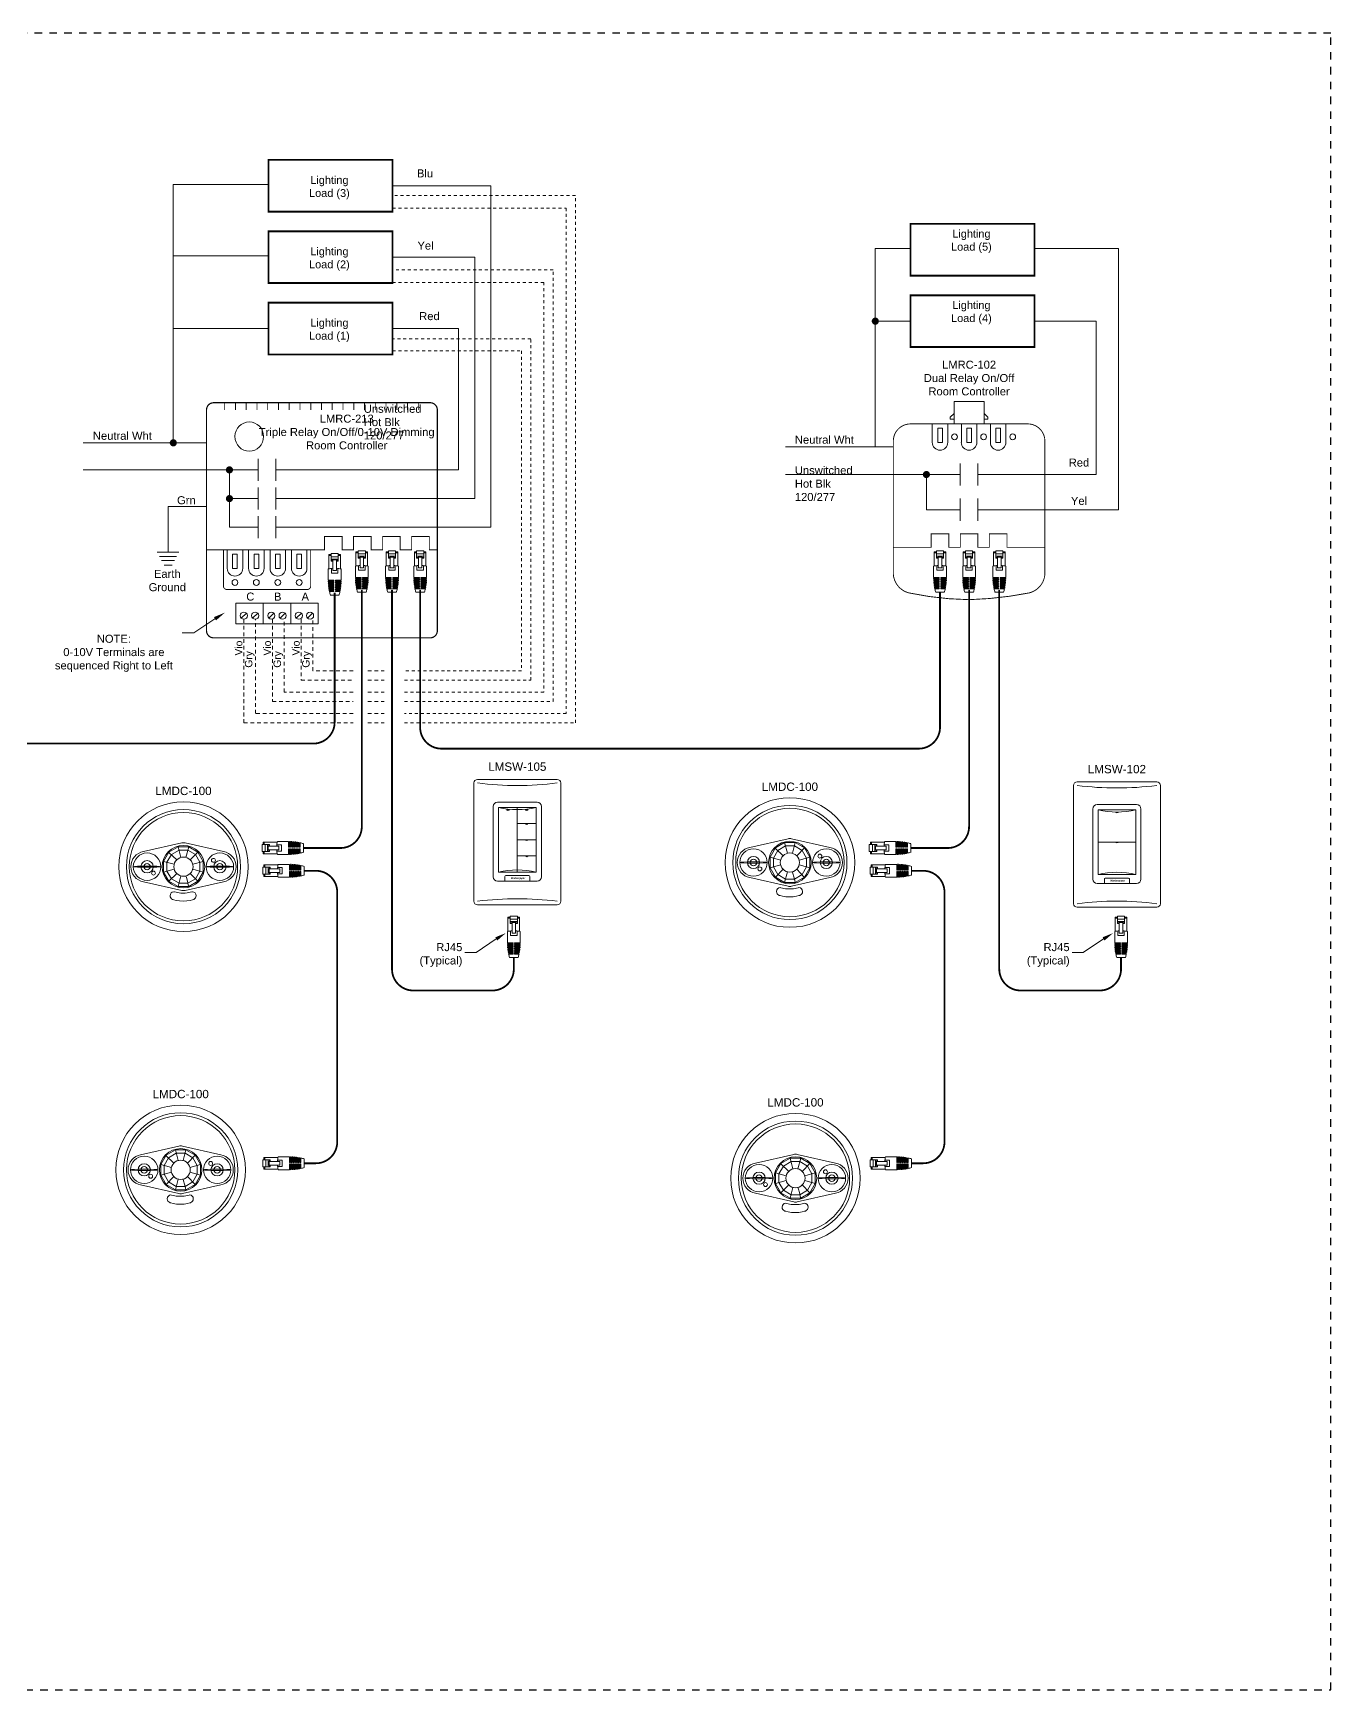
# Model space of a CAD drawing. Header units: inches. Extents: x -60 to 2005, y -577 to 104.
# Drawn here: x 532.6 to 576.4, y -489 to -433.1 of the extents above; entities that cross this region are included whole.
import ezdxf

# ---------------------------------------------------------------- set-up
doc = ezdxf.new("R2010")
doc.units = ezdxf.units.IN
doc.header["$MEASUREMENT"] = 0
for name, pattern in [('Demo', [0.5, 0.25, -0.25]), ('HIDDEN', [0.375, 0.25, -0.125]), ('HIDDEN2', [0.1875, 0.125, -0.0625])]:
    doc.linetypes.add(name, pattern=pattern)
doc.layers.get('0').update_dxf_attribs({"lineweight": 5})
doc.layers.add('PS Borders', color=40, linetype='Demo', lineweight=5, plot=False)
for name, color, linetype, lineweight in [('WS', 3, 'Continuous', 5), ('WS_DETAIL', 7, 'Continuous', 5), ('WS_LineVoltage', 1, 'Continuous', 5), ('WS_LowVoltage', 6, 'Continuous', 5)]:
    doc.layers.add(name, color=color, linetype=linetype, lineweight=lineweight)
doc.styles.add('ARIAL', font='arial.ttf')

# ---------------------------------------------------------------- blocks, each defined once
blk = doc.blocks.new('A$C756910A1')
at = {"layer": 'WS_DETAIL'}
for p, q in [((0.15, 6.6), (0.15, 10.17)), ((0.15, 10.17), (0.73, 10.17)), ((0.73, 9.92), (0.15, 9.92)), ((0.73, 10.43), (0.73, 8.56)), ((0.73, 10.43), (2.51, 10.43)), ((2.51, 9.66), (0.73, 9.66)), ((2.51, 9.06), (0.73, 9.06)), ((0.73, 8.74), (1.17, 8.74)), ((0.73, 8.56), (1.17, 8.56)), ((1.17, 6.17), (1.17, 9.06)), ((1.17, 8.85), (2.06, 8.85)), ((2.06, 6.17), (2.06, 9.06)), ((2.06, 8.74), (2.51, 8.74)), ((2.51, 8.56), (2.06, 8.56)), ((2.51, 10.43), (2.51, 8.56)), ((3.08, 10.17), (2.51, 10.17)), ((3.08, 9.92), (2.51, 9.92)), ((3.08, 6.6), (3.08, 10.17)), ((0, 6.56), (0, 3.73)), ((0.81, 6.7), (0.81, 5.55)), ((0.81, 5.55), (2.42, 5.55)), ((1.17, 6.17), (2.06, 6.17)), ((2.42, 6.7), (2.42, 5.55)), ((3.23, 6.56), (3.23, 3.73)), ((0, 3.73), (1.43, 3.73)), ((0, 3.51), (1.43, 3.51)), ((0.01, 3.29), (1.43, 3.29)), ((0.02, 3.06), (1.43, 3.06)), ((0.03, 2.84), (1.43, 2.84)), ((0.05, 2.62), (1.43, 2.62)), ((0.07, 2.4), (1.43, 2.4)), ((0.09, 2.18), (1.43, 2.18)), ((0.12, 1.96), (1.43, 1.96)), ((0.15, 1.74), (1.43, 1.74)), ((0.18, 1.52), (1.43, 1.52)), ((0.22, 1.3), (1.43, 1.3)), ((0.26, 1.08), (1.43, 1.08)), ((0.31, 0.86), (1.43, 0.86)), ((0.89, 3.73), (0.89, 3.51)), ((0.89, 3.29), (0.89, 3.06)), ((0.89, 2.84), (0.89, 2.62)), ((0.89, 2.4), (0.89, 2.18)), ((0.89, 1.96), (0.89, 1.74)), ((0.89, 1.52), (0.89, 1.3)), ((0.89, 1.08), (0.89, 0.86)), ((1.43, 3.51), (1.43, 3.73)), ((1.43, 3.06), (1.43, 3.29)), ((1.43, 2.62), (1.43, 2.84)), ((1.43, 2.18), (1.43, 2.4)), ((1.43, 1.74), (1.43, 1.96)), ((1.43, 1.3), (1.43, 1.52)), ((1.43, 0.86), (1.43, 1.08)), ((1.8, 3.73), (3.23, 3.73)), ((1.8, 3.51), (1.8, 3.73)), ((1.8, 3.51), (3.23, 3.51)), ((1.8, 3.29), (3.23, 3.29)), ((1.8, 3.06), (1.8, 3.29)), ((1.8, 3.06), (3.22, 3.06)), ((1.8, 2.84), (3.2, 2.84)), ((1.8, 2.62), (1.8, 2.84)), ((1.8, 2.62), (3.19, 2.62)), ((1.8, 2.4), (3.17, 2.4)), ((1.8, 2.18), (1.8, 2.4)), ((1.8, 2.18), (3.14, 2.18)), ((1.8, 1.96), (3.12, 1.96)), ((1.8, 1.74), (1.8, 1.96)), ((1.8, 1.74), (3.09, 1.74)), ((1.8, 1.52), (3.05, 1.52)), ((1.8, 1.3), (1.8, 1.52)), ((1.8, 1.3), (3.01, 1.3)), ((1.8, 1.08), (2.97, 1.08)), ((1.8, 0.86), (1.8, 1.08)), ((1.8, 0.86), (2.92, 0.86)), ((2.34, 3.73), (2.34, 3.51)), ((2.34, 3.29), (2.34, 3.06)), ((2.34, 2.84), (2.34, 2.62)), ((2.34, 2.4), (2.34, 2.18)), ((2.34, 1.96), (2.34, 1.74)), ((2.34, 1.52), (2.34, 1.3)), ((2.34, 1.08), (2.34, 0.86)), ((2.69, 0), (0.52, 0))]:
    blk.add_line(p, q, dxfattribs=at)
for centre, radius, start, end in [((1.62, -0.58), 7.33, 93.502, 102.7411), ((1.62, -0.58), 7.33, 77.2589, 86.498), ((13.49, 3.73), 13.49, 180.937, 181.8742), ((13.49, 3.73), 13.49, 182.8119, 183.7504), ((13.49, 3.73), 13.49, 184.6899, 185.6307), ((13.49, 3.73), 13.49, 186.573, 187.5171), ((13.49, 3.73), 13.49, 188.4632, 189.4117), ((13.49, 3.73), 13.49, 190.3627, 191.3167), ((13.49, 3.73), 13.49, 192.2739, 196.0379), ((-10.25, 3.73), 13.49, 343.9621, 347.7261), ((-10.25, 3.73), 13.49, 348.6833, 349.6373), ((-10.25, 3.73), 13.49, 350.5883, 351.5368), ((-10.25, 3.73), 13.49, 352.4829, 353.427), ((-10.25, 3.73), 13.49, 354.3693, 355.3101), ((-10.25, 3.73), 13.49, 356.2496, 357.1881), ((-10.25, 3.73), 13.49, 358.1258, 359.063)]:
    blk.add_arc(centre, radius, start, end, dxfattribs=at)
blk = doc.blocks.new('A$C28216DC1')
at = {"layer": 'WS_DETAIL'}
blk.add_lwpolyline([(22.84, 8.11), (17.13, 4.27), (13.98, 4.27)], dxfattribs=at)
blk.add_solid([(23.11, 7.67), (22.56, 8.56), (25.52, 9.76)], dxfattribs=at)
at = {"layer": 'WS_DETAIL', "linetype": 'Continuous', "insert": (13.29, 3.59), "char_height": 2.25, "width": 37.309, "attachment_point": 6, "style": 'ARIAL'}
blk.add_mtext('\\pi29.81;RJ45\\P\\pi22.42;(Typical)', dxfattribs=at)
blk = doc.blocks.new('A$C222B27AB')
at = {"const_width": 0.25}
blk.add_lwpolyline([(0.12, 11.27), (0.12, 1.12, 0.414214), (1.12, 0.12), (23.67, 0.12, 0.414214), (24.67, 1.12), (24.67, 11.27)], format="xyb", dxfattribs=at)
for points in [[(2.69, 6.06), (4.02, 6.06), (4.02, 10.08), (2.69, 10.08)], [(8.72, 6.06), (10.05, 6.06), (10.05, 10.08), (8.72, 10.08)], [(14.75, 6.06), (16.07, 6.06), (16.07, 10.08), (14.75, 10.08)], [(20.78, 6.06), (22.1, 6.06), (22.1, 10.08), (20.78, 10.08)]]:
    blk.add_lwpolyline(points, close=True)
at = {"layer": 'WS_DETAIL'}
for p, q in [((1.17, 11.27), (1.17, 6.06)), ((5.54, 6.06), (5.54, 11.27)), ((7.2, 11.27), (7.2, 6.06)), ((11.57, 6.06), (11.57, 11.27)), ((13.23, 11.27), (13.23, 6.06)), ((17.6, 6.06), (17.6, 11.27)), ((19.26, 11.27), (19.26, 6.06)), ((23.62, 6.06), (23.62, 11.27))]:
    blk.add_line(p, q, dxfattribs=at)
for centre in [(3.36, 2.11), (9.38, 2.11), (15.41, 2.11), (21.44, 2.11)]:
    blk.add_circle(centre, 0.82, dxfattribs=at)
for centre in [(3.36, 6.06), (9.38, 6.06), (15.41, 6.06), (21.44, 6.06)]:
    blk.add_arc(centre, 2.18, 180, 0, dxfattribs=at)
blk = doc.blocks.new('A$C2A821E27')
for p, q in [((1.27, 1.3), (2.43, 2.46)), ((3.84, 1.3), (5, 2.46))]:
    blk.add_line(p, q)
blk.add_lwpolyline([(0, 4.76), (6.27, 4.76), (6.27, 0), (0, 0)], close=True)
for centre in [(1.85, 1.88), (4.42, 1.88)]:
    blk.add_circle(centre, 0.82)
blk = doc.blocks.new('A$C017659A6')
for p, q in [((0, 0.245), (0.409, 0.245)), ((0.044, 0.16), (0.365, 0.16)), ((0.082, 0.085), (0.326, 0.085)), ((0.129, 0), (0.28, 0))]:
    blk.add_line(p, q)
blk = doc.blocks.new('RJ45')
at = {"layer": 'WS_DETAIL', "xscale": 1.117448685388325, "yscale": 1.117448685388325, "zscale": 1.117448685388325}
blk.add_blockref('A$C756910A1', (59.47, 150.68), dxfattribs=at)
blk = doc.blocks.new('WallPlate1Gang')
for p, q in [((-11.72, 0.96), (-11.72, 32.87)), ((-10.76, 33.83), (10.76, 33.83)), ((11.72, 32.87), (11.72, 0.96)), ((-5.31, 27.69), (5.31, 27.69)), ((-6.49, 26.51), (-6.49, 7.57)), ((6.49, 26.51), (6.49, 7.57)), ((5.31, 6.39), (-5.31, 6.39)), ((-10.76, 0), (10.76, 0))]:
    blk.add_line(p, q)
for centre, radius, start, end in [((-10.76, 32.87), 0.96, 90, 180), ((0, 117.5), 85.31, 262.7571, 277.2429), ((10.76, 32.87), 0.96, 0, 90), ((-5.31, 26.51), 1.18, 90, 180), ((5.31, 26.51), 1.18, 0, 90), ((-5.31, 7.57), 1.18, 180, 270), ((5.31, 7.57), 1.18, 270, 0), ((-10.76, 0.96), 0.96, 180, 270), ((0, -83.67), 85.31, 82.7571, 97.2429), ((10.76, 0.96), 0.96, 270, 0)]:
    blk.add_arc(centre, radius, start, end)
blk = doc.blocks.new('*U137')
blk.add_blockref('WallPlate1Gang', (0, -0.01))
blk = doc.blocks.new('*U251')
for p, q in [((-6.5, 20.13), (-6.5, 1.18)), ((-5.32, 21.31), (5.32, 21.31)), ((-5.07, 2.44), (-5.07, 19.89)), ((-5.07, 19.89), (5.07, 19.89)), ((-5.07, 19.89), (5.07, 19.89)), ((-0.33, 19.29), (-0.33, 19.19)), ((0.33, 19.29), (0.33, 19.19)), ((5.07, 19.89), (5.07, 2.44)), ((6.5, 20.13), (6.5, 1.18)), ((-5.07, 11.16), (0, 11.16)), ((-0.33, 11.17), (-0.33, 11.06)), ((0, 11.16), (5.07, 11.16)), ((0.33, 11.17), (0.33, 11.06)), ((5.32, 0), (-5.32, 0)), ((5.07, 2.44), (-5.07, 2.44)), ((-3.38, 1.24), (-3.38, 0)), ((3.14, 1.48), (-3.14, 1.48)), ((3.38, 1.24), (3.38, 0))]:
    blk.add_line(p, q)
for centre, radius, start, end in [((-5.32, 20.13), 1.18, 90, 180), ((0, 41.25), 21.96, 256.6482, 283.3518), ((0, 19.73), 0.639, 238.6629, 301.3371), ((5.32, 20.13), 1.18, 0, 90), ((0, 11.61), 0.639, 238.6629, 301.3371), ((-5.32, 1.18), 1.18, 180, 270), ((0, -18.92), 21.96, 76.6482, 103.3518), ((-3.14, 1.24), 0.239, 90, 180), ((3.14, 1.24), 0.239, 0, 90), ((5.32, 1.18), 1.18, 270, 0)]:
    blk.add_arc(centre, radius, start, end)
at = {"style": 'ARIAL'}
for s, insert, char_height, width, attachment_point in [('LMSW-102', (0, 32.02), 2.25, 40.9705, 2), ('{\\fArial|b1|i1|c0|p34;Wattstopper}', (-1.79, 1.04), 0.4798, 3.7953, 1)]:
    blk.add_mtext(s, dxfattribs=dict(at, insert=insert, char_height=char_height, width=width, attachment_point=attachment_point))
blk = doc.blocks.new('*U250')
for p, q in [((-6.5, 20.13), (-6.5, 1.18)), ((-5.32, 21.31), (5.32, 21.31)), ((-5.07, 2.44), (-5.07, 19.89)), ((-5.07, 19.89), (5.07, 19.89)), ((-2.87, 19.29), (-2.87, 19.19)), ((-2.2, 19.29), (-2.87, 19.29)), ((-2.2, 19.29), (-2.2, 19.19)), ((0, 19.29), (0, 19.89)), ((0, 19.29), (0, 3.04)), ((2.2, 19.29), (2.2, 19.19)), ((2.2, 19.29), (2.87, 19.29)), ((2.87, 19.29), (2.87, 19.19)), ((5.07, 19.89), (5.07, 2.44)), ((6.5, 20.13), (6.5, 1.18)), ((0, 15.52), (5.07, 15.52)), ((2.2, 15.52), (2.2, 15.42)), ((2.87, 15.52), (2.87, 15.42)), ((0, 11.16), (5.07, 11.16)), ((2.2, 11.16), (2.2, 11.06)), ((2.87, 11.16), (2.87, 11.06)), ((0, 6.8), (5.07, 6.8)), ((2.2, 6.8), (2.2, 6.7)), ((2.87, 6.8), (2.87, 6.7)), ((5.32, 0), (-5.32, 0)), ((5.07, 2.44), (-5.07, 2.44)), ((-3.38, 1.24), (-3.38, 0)), ((3.14, 1.48), (-3.14, 1.48)), ((0, 3.04), (0, 2.44)), ((3.38, 1.24), (3.38, 0))]:
    blk.add_line(p, q)
for centre, radius, start, end in [((-5.32, 20.13), 1.18, 90, 180), ((0, 41.25), 21.96, 256.6482, 283.3518), ((-2.54, 19.73), 0.639, 238.6629, 301.3371), ((2.54, 19.73), 0.639, 238.6629, 301.3371), ((5.32, 20.13), 1.18, 0, 90), ((2.54, 15.96), 0.639, 238.6629, 301.3371), ((2.54, 11.6), 0.639, 238.6629, 301.3371), ((2.54, 7.24), 0.639, 238.6629, 301.3371), ((-5.32, 1.18), 1.18, 180, 270), ((0, -18.92), 21.96, 76.6482, 103.3518), ((-3.14, 1.24), 0.239, 90, 180), ((3.14, 1.24), 0.239, 0, 90), ((5.32, 1.18), 1.18, 270, 0)]:
    blk.add_arc(centre, radius, start, end)
at = {"style": 'ARIAL'}
for s, insert, char_height, width, attachment_point in [('LMSW-105', (0, 32.02), 2.25, 40.9705, 2), ('{\\fArial|b1|i1|c0|p34;Wattstopper}', (-1.79, 1.04), 0.4798, 3.7953, 1)]:
    blk.add_mtext(s, dxfattribs=dict(at, insert=insert, char_height=char_height, width=width, attachment_point=attachment_point))
blk = doc.blocks.new('*U257')
at = {"lineweight": 18}
for points in [[(-1.44, -5.36), (-3.92, -3.92), (-5.36, -1.44), (-5.36, 1.43), (-3.92, 3.92), (-1.44, 5.36), (1.43, 5.36), (3.92, 3.92), (5.36, 1.43), (5.36, -1.44), (3.92, -3.92), (1.43, -5.36), (-1.44, -5.36)], [(-1.44, 5.36), (-0.67, 2.5)], [(1.43, 5.36), (0.67, 2.5)], [(-2.5, 0.67), (-5.36, 1.43)], [(-1.2, -4.47), (-3.27, -3.27), (-4.47, -1.2), (-4.47, 1.2), (-3.27, 3.27), (-1.2, 4.46), (1.2, 4.46), (3.27, 3.27), (4.46, 1.2), (4.46, -1.2), (3.27, -3.27), (1.2, -4.47), (-1.2, -4.47)], [(-3.97, 3.84), (-1.83, 1.83)], [(3.92, 3.92), (1.83, 1.83)], [(5.36, 1.43), (2.5, 0.67)], [(-2.5, -0.67), (-5.36, -1.44)], [(-1.83, -1.83), (-3.92, -3.92)], [(-0.67, -2.5), (-1.44, -5.36)], [(3.87, -3.95), (1.83, -1.84)], [(5.36, -1.44), (2.5, -0.67)]]:
    blk.add_lwpolyline(points, dxfattribs=at)
for points, knots in [([(17.49, 0), (17.49, -9.66), (9.66, -17.49), (0, -17.49), (-9.66, -17.49), (-17.49, -9.66), (-17.49, 0), (-17.49, 9.66), (-9.66, 17.49), (0, 17.49), (9.66, 17.49), (17.49, 9.66), (17.49, 0)], [0, 0, 0, 0, 1, 1, 1, 2, 2, 2, 3, 3, 3, 4, 4, 4, 4]), ([(15.41, 0), (15.41, -8.51), (8.51, -15.41), (0, -15.41), (-8.51, -15.41), (-15.41, -8.51), (-15.41, 0), (-15.41, 8.51), (-8.51, 15.41), (0, 15.41), (8.51, 15.41), (15.41, 8.51), (15.41, 0)], [0, 0, 0, 0, 1, 1, 1, 2, 2, 2, 3, 3, 3, 4, 4, 4, 4]), ([(14.63, 0), (14.63, -8.08), (8.08, -14.63), (0, -14.63), (-8.08, -14.63), (-14.63, -8.08), (-14.63, 0), (-14.63, 8.08), (-8.08, 14.63), (0, 14.63), (8.08, 14.63), (14.63, 8.08), (14.63, 0)], [0, 0, 0, 0, 1, 1, 1, 2, 2, 2, 3, 3, 3, 4, 4, 4, 4]), ([(-14.21, 0), (-14.21, 2.03), (-12.74, 3.73), (-10.81, 4.08), (-10.81, 4.08), (-0.46, 6.4), (-0.46, 6.4), (-0.33, 6.43), (-0.17, 6.45), (0, 6.45)], [0, 0, 0, 0, 1, 1, 1, 2, 2, 2, 3, 3, 3, 3]), ([(5.74, 0), (5.74, -3.17), (3.17, -5.74), (0, -5.74), (-3.17, -5.74), (-5.74, -3.17), (-5.74, 0), (-5.74, 3.17), (-3.17, 5.74), (0, 5.74), (3.17, 5.74), (5.74, 3.17), (5.74, 0)], [0, 0, 0, 0, 1, 1, 1, 2, 2, 2, 3, 3, 3, 4, 4, 4, 4]), ([(14.21, 0), (14.21, 2.03), (12.74, 3.73), (10.81, 4.08), (10.81, 4.08), (0.46, 6.4), (0.46, 6.4), (0.33, 6.43), (0.17, 6.45), (0, 6.45)], [0, 0, 0, 0, 1, 1, 1, 2, 2, 2, 3, 3, 3, 3]), ([(-6.13, 0), (-6.13, -2.05), (-7.79, -3.7), (-9.84, -3.7), (-11.88, -3.7), (-13.54, -2.05), (-13.54, 0), (-13.54, 2.04), (-11.88, 3.7), (-9.84, 3.7), (-7.79, 3.7), (-6.13, 2.04), (-6.13, 0)], [0, 0, 0, 0, 1, 1, 1, 2, 2, 2, 3, 3, 3, 4, 4, 4, 4]), ([(-6.13, 0), (-6.13, -2.05), (-7.79, -3.7), (-9.84, -3.7), (-11.88, -3.7), (-13.54, -2.05), (-13.54, 0), (-13.54, 2.04), (-11.88, 3.7), (-9.84, 3.7), (-7.79, 3.7), (-6.13, 2.04), (-6.13, 0)], [0, 0, 0, 0, 1, 1, 1, 2, 2, 2, 3, 3, 3, 4, 4, 4, 4]), ([(-6.14, 0), (-6.14, -0.09), (-7.79, -0.17), (-9.84, -0.17), (-11.88, -0.17), (-13.53, -0.09), (-13.53, 0), (-13.53, 0.09), (-11.88, 0.16), (-9.84, 0.16), (-7.79, 0.16), (-6.14, 0.09), (-6.14, 0)], [0, 0, 0, 0, 1, 1, 1, 2, 2, 2, 3, 3, 3, 4, 4, 4, 4]), ([(-6.14, 0), (-6.14, -0.09), (-7.79, -0.17), (-9.84, -0.17), (-11.88, -0.17), (-13.53, -0.09), (-13.53, 0), (-13.53, 0.09), (-11.88, 0.16), (-9.84, 0.16), (-7.79, 0.16), (-6.14, 0.09), (-6.14, 0)], [0, 0, 0, 0, 1, 1, 1, 2, 2, 2, 3, 3, 3, 4, 4, 4, 4]), ([(-8.18, 0), (-8.18, -0.91), (-8.92, -1.66), (-9.84, -1.66), (-10.75, -1.66), (-11.49, -0.91), (-11.49, 0), (-11.49, 0.91), (-10.75, 1.65), (-9.84, 1.65), (-8.92, 1.65), (-8.18, 0.91), (-8.18, 0)], [0, 0, 0, 0, 1, 1, 1, 2, 2, 2, 3, 3, 3, 4, 4, 4, 4]), ([(-8.18, 0), (-8.18, -0.91), (-8.92, -1.66), (-9.84, -1.66), (-10.75, -1.66), (-11.49, -0.91), (-11.49, 0), (-11.49, 0.91), (-10.75, 1.65), (-9.84, 1.65), (-8.92, 1.65), (-8.18, 0.91), (-8.18, 0)], [0, 0, 0, 0, 1, 1, 1, 2, 2, 2, 3, 3, 3, 4, 4, 4, 4]), ([(-8.97, 0), (-8.97, -0.48), (-9.36, -0.87), (-9.84, -0.87), (-10.32, -0.87), (-10.7, -0.48), (-10.7, 0), (-10.7, 0.48), (-10.32, 0.87), (-9.84, 0.87), (-9.36, 0.87), (-8.97, 0.48), (-8.97, 0)], [0, 0, 0, 0, 1, 1, 1, 2, 2, 2, 3, 3, 3, 4, 4, 4, 4]), ([(-8.97, 0), (-8.97, -0.48), (-9.36, -0.87), (-9.84, -0.87), (-10.32, -0.87), (-10.7, -0.48), (-10.7, 0), (-10.7, 0.48), (-10.32, 0.87), (-9.84, 0.87), (-9.36, 0.87), (-8.97, 0.48), (-8.97, 0)], [0, 0, 0, 0, 1, 1, 1, 2, 2, 2, 3, 3, 3, 4, 4, 4, 4]), ([(2.59, 0), (2.59, -1.43), (1.43, -2.59), (0, -2.59), (-1.43, -2.59), (-2.59, -1.43), (-2.59, 0), (-2.59, 1.43), (-1.43, 2.59), (0, 2.59), (1.43, 2.59), (2.59, 1.43), (2.59, 0)], [0, 0, 0, 0, 1, 1, 1, 2, 2, 2, 3, 3, 3, 4, 4, 4, 4]), ([(6.13, 0), (6.13, 2.04), (7.79, 3.7), (9.83, 3.7), (11.88, 3.7), (13.54, 2.04), (13.54, 0), (13.54, -2.05), (11.88, -3.7), (9.83, -3.7), (7.79, -3.7), (6.13, -2.05), (6.13, 0)], [0, 0, 0, 0, 1, 1, 1, 2, 2, 2, 3, 3, 3, 4, 4, 4, 4]), ([(6.14, 0), (6.14, 0.09), (7.79, 0.16), (9.83, 0.16), (11.88, 0.16), (13.53, 0.09), (13.53, 0), (13.53, -0.09), (11.88, -0.17), (9.83, -0.17), (7.79, -0.17), (6.14, -0.09), (6.14, 0)], [0, 0, 0, 0, 1, 1, 1, 2, 2, 2, 3, 3, 3, 4, 4, 4, 4]), ([(7.57, 1.73), (7.57, 2.02), (7.81, 2.25), (8.1, 2.25), (8.39, 2.25), (8.62, 2.02), (8.62, 1.73), (8.62, 1.44), (8.39, 1.2), (8.1, 1.2), (7.81, 1.2), (7.57, 1.44), (7.57, 1.73)], [0, 0, 0, 0, 1, 1, 1, 2, 2, 2, 3, 3, 3, 4, 4, 4, 4]), ([(8.18, 0), (8.18, 0.91), (8.92, 1.65), (9.83, 1.65), (10.75, 1.65), (11.49, 0.91), (11.49, 0), (11.49, -0.91), (10.75, -1.66), (9.83, -1.66), (8.92, -1.66), (8.18, -0.91), (8.18, 0)], [0, 0, 0, 0, 1, 1, 1, 2, 2, 2, 3, 3, 3, 4, 4, 4, 4]), ([(8.97, 0), (8.97, 0.48), (9.36, 0.87), (9.83, 0.87), (10.31, 0.87), (10.7, 0.48), (10.7, 0), (10.7, -0.48), (10.31, -0.87), (9.83, -0.87), (9.36, -0.87), (8.97, -0.48), (8.97, 0)], [0, 0, 0, 0, 1, 1, 1, 2, 2, 2, 3, 3, 3, 4, 4, 4, 4]), ([(-14.21, 0), (-14.21, -2.04), (-12.74, -3.73), (-10.81, -4.08), (-10.81, -4.08), (-0.46, -6.4), (-0.46, -6.4), (-0.33, -6.43), (-0.17, -6.45), (0, -6.45)], [0, 0, 0, 0, 1, 1, 1, 2, 2, 2, 3, 3, 3, 3]), ([(-7.57, -1.73), (-7.57, -2.02), (-7.81, -2.26), (-8.1, -2.26), (-8.39, -2.26), (-8.62, -2.02), (-8.62, -1.73), (-8.62, -1.44), (-8.39, -1.21), (-8.1, -1.21), (-7.81, -1.21), (-7.57, -1.44), (-7.57, -1.73)], [0, 0, 0, 0, 1, 1, 1, 2, 2, 2, 3, 3, 3, 4, 4, 4, 4]), ([(-7.57, -1.73), (-7.57, -2.02), (-7.81, -2.26), (-8.1, -2.26), (-8.39, -2.26), (-8.62, -2.02), (-8.62, -1.73), (-8.62, -1.44), (-8.39, -1.21), (-8.1, -1.21), (-7.81, -1.21), (-7.57, -1.44), (-7.57, -1.73)], [0, 0, 0, 0, 1, 1, 1, 2, 2, 2, 3, 3, 3, 4, 4, 4, 4]), ([(14.21, 0), (14.21, -2.04), (12.74, -3.73), (10.81, -4.08), (10.81, -4.08), (0.46, -6.4), (0.46, -6.4), (0.33, -6.43), (0.17, -6.45), (0, -6.45)], [0, 0, 0, 0, 1, 1, 1, 2, 2, 2, 3, 3, 3, 3]), ([(-0.1, -9.29), (1.27, -9.29), (2.67, -8.87), (2.67, -8.87), (2.67, -8.87), (2.76, -8.82), (2.76, -8.82), (3.14, -8.68), (3.41, -8.29), (3.41, -7.83), (3.41, -7.24), (2.98, -6.77), (2.44, -6.77), (2.44, -6.77), (2.15, -6.8), (1.77, -6.91), (1.39, -7.03), (0.63, -7.13), (0, -7.13), (0, -7.13), (-0.2, -7.13), (-0.2, -7.13), (-0.83, -7.13), (-1.59, -7.03), (-1.97, -6.91), (-2.35, -6.8), (-2.64, -6.77), (-2.64, -6.77), (-3.18, -6.77), (-3.61, -7.24), (-3.61, -7.83), (-3.61, -8.29), (-3.34, -8.68), (-2.96, -8.82), (-2.96, -8.82), (-2.87, -8.87), (-2.87, -8.87), (-2.87, -8.87), (-1.47, -9.29), (-0.1, -9.29)], [0, 0, 0, 0, 1, 1, 1, 2, 2, 2, 3, 3, 3, 4, 4, 4, 5, 5, 5, 6, 6, 6, 7, 7, 7, 8, 8, 8, 9, 9, 9, 10, 10, 10, 11, 11, 11, 12, 12, 12, 13, 13, 13, 13])]:
    blk.add_open_spline(points, degree=3, knots=knots, dxfattribs=at)
blk.add_open_spline([(1.43, -5.36), (1.43, -5.29), (0.67, -2.5), (0.67, -2.5)], degree=3, dxfattribs=at)
at = {"insert": (0, 21.58), "char_height": 2.25, "width": 40.9705, "attachment_point": 2, "style": 'ARIAL'}
blk.add_mtext('LMDC-100', dxfattribs=at)

msp = doc.modelspace()

# ---------------------------------------------------------------- linework, layer by layer
for p, q in [((563.661, -445.916), (563.527, -446.039)), ((563.661, -445.508), (563.661, -446.268)), ((564.668, -445.508), (563.661, -445.508)), ((564.668, -445.508), (564.668, -446.268)), ((564.668, -445.916), (564.801, -446.039)), ((562.922, -446.268), (562.922, -446.893)), ((563.445, -446.893), (563.445, -446.268)), ((563.527, -446.039), (563.527, -446.108)), ((563.527, -446.108), (563.661, -446.108)), ((563.903, -446.893), (563.903, -446.268)), ((564.426, -446.268), (564.426, -446.893)), ((564.801, -446.108), (564.668, -446.108)), ((564.801, -446.039), (564.801, -446.108)), ((564.884, -446.893), (564.884, -446.268)), ((565.407, -446.268), (565.407, -446.893)), ((540.173, -447.446), (540.173, -448.192)), ((540.174, -447.446), (540.174, -448.192)), ((540.767, -447.446), (540.767, -448.192)), ((540.768, -447.446), (540.768, -448.192)), ((563.867, -447.604), (563.867, -448.349)), ((563.868, -447.604), (563.868, -448.349)), ((564.461, -447.604), (564.461, -448.349)), ((564.461, -447.604), (564.461, -448.349)), ((540.173, -448.414), (540.173, -449.16)), ((540.174, -448.414), (540.174, -449.16)), ((540.767, -448.414), (540.767, -449.16)), ((540.768, -448.414), (540.768, -449.16)), ((563.867, -448.789), (563.867, -449.535)), ((563.868, -448.789), (563.868, -449.535)), ((564.461, -448.789), (564.461, -449.535)), ((564.461, -448.789), (564.461, -449.535)), ((540.173, -449.381), (540.173, -450.127)), ((540.174, -449.381), (540.174, -450.127)), ((540.767, -449.381), (540.767, -450.127)), ((540.768, -449.381), (540.768, -450.127))]:
    msp.add_line(p, q)
at = {"linetype": 'Continuous', "const_width": 0.06}
for points in [[(540.518, -439.108), (544.706, -439.108), (544.706, -437.363), (540.518, -437.363)], [(540.518, -441.516), (544.706, -441.516), (544.706, -439.771), (540.518, -439.771)], [(562.187, -441.267), (566.375, -441.267), (566.375, -439.521), (562.187, -439.521)], [(566.375, -443.674), (566.375, -441.929), (562.187, -441.929), (562.187, -443.674)], [(544.706, -443.923), (544.706, -442.178), (540.518, -442.178), (540.518, -443.923)]]:
    msp.add_lwpolyline(points, close=True, dxfattribs=at)
at = {"const_width": 0.0412}
msp.add_lwpolyline([(542.31, -445.554), (545.976, -445.554, -0.414214), (546.216, -445.794), (546.216, -453.246, -0.414214), (545.976, -453.486), (538.666, -453.486, -0.414214), (538.426, -453.246), (538.426, -445.794, -0.414214), (538.666, -445.554), (542.31, -445.554)], format="xyb", dxfattribs=at)
at = {"const_width": 0.03}
for points in [[(539.039, -445.796), (539.039, -445.554)], [(539.402, -445.796), (539.402, -445.554)], [(539.765, -445.796), (539.765, -445.554)], [(540.128, -445.796), (540.128, -445.554)], [(540.491, -445.796), (540.491, -445.554)], [(540.854, -445.796), (540.854, -445.554)], [(541.217, -445.796), (541.217, -445.554)], [(541.58, -445.796), (541.58, -445.554)], [(541.943, -445.796), (541.943, -445.554)], [(542.306, -445.796), (542.306, -445.554)], [(542.669, -445.796), (542.669, -445.554)], [(543.032, -445.796), (543.032, -445.554)], [(543.396, -445.796), (543.396, -445.554)], [(543.759, -445.796), (543.759, -445.554)], [(544.122, -445.796), (544.122, -445.554)], [(544.485, -445.796), (544.485, -445.554)], [(544.848, -445.796), (544.848, -445.554)], [(545.211, -445.796), (545.211, -445.554)], [(545.574, -445.796), (545.574, -445.554)], [(546.216, -450.518), (545.946, -450.518), (545.946, -450.063), (545.351, -450.063), (545.351, -450.518), (544.965, -450.518), (544.965, -450.063), (544.37, -450.063), (544.37, -450.518), (543.984, -450.518), (543.984, -450.063), (543.389, -450.063), (543.389, -450.518), (543.004, -450.518), (543.004, -450.063), (542.408, -450.063), (542.408, -450.518), (538.426, -450.518)], [(561.607, -450.432), (562.886, -450.432), (562.886, -449.976), (563.481, -449.976), (563.481, -450.432), (563.867, -450.432), (563.867, -449.976), (564.462, -449.976), (564.462, -450.432), (564.848, -450.432), (564.848, -449.976), (565.443, -449.976), (565.443, -450.432), (566.722, -450.432)]]:
    msp.add_lwpolyline(points, dxfattribs=at)
for points in [[(539.868, -447.192), (539.772, -447.182), (539.681, -447.153), (539.599, -447.107), (539.527, -447.046), (539.468, -446.972), (539.423, -446.886), (539.394, -446.79), (539.384, -446.686), (539.384, -446.686), (539.394, -446.589), (539.423, -446.499), (539.468, -446.417), (539.527, -446.345), (539.599, -446.285), (539.681, -446.24), (539.772, -446.212), (539.868, -446.202), (539.868, -446.202), (539.965, -446.212), (540.055, -446.24), (540.137, -446.285), (540.209, -446.345), (540.269, -446.417), (540.314, -446.499), (540.342, -446.589), (540.352, -446.686), (540.352, -446.686), (540.342, -446.79), (540.314, -446.886), (540.269, -446.972), (540.209, -447.046), (540.137, -447.107), (540.055, -447.153), (539.965, -447.182), (539.868, -447.192), (539.868, -447.192), (539.868, -447.192)], [(538.426, -449.052), (537.128, -449.052), (537.128, -450.593)]]:
    msp.add_lwpolyline(points)
at = {"linetype": 'Continuous', "const_width": 0.03}
msp.add_lwpolyline([(564.163, -452.198, -0.048346), (562.147, -451.972, -0.329956), (561.607, -451.34), (561.607, -446.847, -0.414214), (562.186, -446.268), (566.143, -446.268, -0.414214), (566.722, -446.847), (566.722, -447.749), (566.722, -449.494), (566.722, -451.34, -0.329956), (566.182, -451.972, -0.0415), (564.163, -452.198, -0.024292)], format="xyb", dxfattribs=at)
for points in [[(563.104, -446.893), (563.263, -446.893), (563.263, -446.41), (563.104, -446.41)], [(564.085, -446.893), (564.244, -446.893), (564.244, -446.41), (564.085, -446.41)], [(565.066, -446.893), (565.225, -446.893), (565.225, -446.41), (565.066, -446.41)]]:
    msp.add_lwpolyline(points, close=True)
for centre in [(563.674, -446.705), (564.655, -446.705), (565.636, -446.705)]:
    msp.add_circle(centre, 0.0983)
for centre in [(563.184, -446.893), (564.164, -446.893), (565.145, -446.893)]:
    msp.add_arc(centre, 0.262, 180, 0)
at = {"layer": 'PS Borders', "lineweight": -3}
msp.add_lwpolyline([(502.816, -488.977), (576.375, -488.977), (576.375, -433.085), (502.816, -433.085)], close=True, dxfattribs=at)
at = {"layer": 'WS', "const_width": 0.06}
for points in [[(525.204, -452.337), (525.204, -456.333, 0.414214), (525.924, -457.053), (542.03, -457.053, 0.414214), (542.75, -456.333), (542.75, -451.957)], [(548.797, -464.271), (548.797, -464.663, -0.414214), (548.077, -465.383), (545.406, -465.383, -0.414214), (544.686, -464.663), (544.686, -451.864)], [(545.636, -451.864), (545.636, -456.504, 0.414214), (546.356, -457.224), (562.463, -457.224, 0.414214), (563.183, -456.504), (563.183, -451.949)], [(569.293, -464.271), (569.293, -464.663, -0.414214), (568.573, -465.383), (565.903, -465.383, -0.414214), (565.183, -464.663), (565.183, -451.864)], [(541.726, -471.212), (542.118, -471.212, 0.414214), (542.838, -470.492), (542.838, -462.064, 0.414214), (542.118, -461.344), (541.726, -461.344)], [(562.223, -471.212), (562.614, -471.212, 0.414214), (563.334, -470.492), (563.334, -462.064, 0.414214), (562.614, -461.344), (562.223, -461.344)]]:
    msp.add_lwpolyline(points, format="xyb", dxfattribs=at)
at = {"layer": 'WS'}
for points in [[(543.667, -451.864, 0.06, 0.06, 0), (543.667, -459.856, 0.06, 0.06, 0), (543.667, -459.856, 0.06, 0.06, -0.414214), (542.947, -460.576, 0.06, 0.06, 0), (541.698, -460.576, 0, 0, 0)], [(564.163, -451.864, 0.06, 0.06, 0), (564.163, -459.856, 0.06, 0.06, 0), (564.163, -459.856, 0.06, 0.06, -0.414214), (563.443, -460.576, 0.06, 0.06, 0), (562.195, -460.576, 0, 0, 0)]]:
    msp.add_lwpolyline(points, format="xyseb", dxfattribs=at)
at = {"layer": 'WS_DETAIL'}
msp.add_lwpolyline([(538.711, -452.842), (537.997, -453.322), (537.604, -453.322)], dxfattribs=at)
msp.add_solid([(538.746, -452.897), (538.677, -452.786), (539.046, -452.635)], dxfattribs=at)
at = {"layer": 'WS_LineVoltage'}
for p, q in [((537.305, -438.189), (537.305, -446.907)), ((540.518, -438.189), (537.305, -438.189)), ((544.706, -438.236), (548.022, -438.236)), ((562.187, -440.347), (560.999, -440.347)), ((560.999, -440.347), (560.999, -447.039)), ((569.202, -440.347), (566.375, -440.347)), ((540.518, -440.597), (537.305, -440.597)), ((540.518, -443.051), (537.305, -443.051)), ((562.187, -442.802), (560.999, -442.802)), ((568.448, -442.802), (566.375, -442.802))]:
    msp.add_line(p, q, dxfattribs=at)
for points in [[(548.022, -438.236), (548.022, -449.754), (540.768, -449.754)], [(569.202, -440.347), (569.202, -440.347), (569.202, -449.162), (564.461, -449.162)], [(544.706, -440.643), (547.477, -440.643), (547.477, -448.787), (540.768, -448.787)], [(544.706, -443.051), (546.932, -443.051), (546.932, -447.819), (540.768, -447.819)], [(568.448, -442.802), (568.448, -442.802), (568.448, -447.976), (564.461, -447.976)], [(538.426, -446.907), (534.268, -446.907)], [(561.607, -447.039), (557.962, -447.039)], [(540.174, -447.819), (534.268, -447.819)], [(540.174, -448.787), (539.2, -448.787), (539.2, -447.819)], [(563.868, -447.976), (557.962, -447.976)], [(563.868, -449.162), (562.724, -449.162), (562.724, -448.036)], [(540.174, -449.754), (539.2, -449.754), (539.2, -448.787)]]:
    msp.add_lwpolyline(points, dxfattribs=at)
at = {"layer": 'WS_LineVoltage', "const_width": 0.12}
for points in [[(560.939, -442.802, 1), (561.059, -442.802, 1)], [(537.245, -446.907, 1), (537.365, -446.907, 1)], [(539.14, -447.819, 1), (539.26, -447.819, 1)], [(562.664, -447.976, 1), (562.784, -447.976, 1)], [(539.14, -448.787, 1), (539.26, -448.787, 1)]]:
    msp.add_lwpolyline(points, format="xyb", close=True, dxfattribs=at)
at = {"layer": 'WS_LowVoltage', "linetype": 'HIDDEN2'}
for p, q in [((543.869, -454.602), (544.421, -454.602)), ((543.869, -454.917), (544.421, -454.917)), ((543.869, -455.321), (544.421, -455.321)), ((543.869, -455.636), (544.421, -455.636)), ((543.869, -456.039), (544.421, -456.039)), ((543.869, -456.354), (544.421, -456.354))]:
    msp.add_line(p, q, dxfattribs=at)
at = {"layer": 'WS_LowVoltage', "linetype": 'HIDDEN', "ltscale": 0.1}
for points in [[(545.11, -456.354), (550.877, -456.354), (550.877, -438.566), (544.706, -438.566)], [(544.706, -438.986), (550.561, -438.986), (550.561, -456.039), (545.11, -456.039)], [(545.11, -455.636), (550.122, -455.636), (550.122, -441.073), (544.706, -441.073)], [(544.706, -441.493), (549.807, -441.493), (549.807, -455.321), (545.11, -455.321)], [(545.11, -454.917), (549.368, -454.917), (549.368, -443.394), (544.706, -443.394)], [(544.706, -443.802), (549.053, -443.802), (549.053, -454.602), (545.11, -454.602)]]:
    msp.add_lwpolyline(points, dxfattribs=at)
at = {"layer": 'WS_LowVoltage', "linetype": 'HIDDEN2'}
for points in [[(539.687, -452.859), (539.687, -456.354), (543.373, -456.354)], [(543.373, -456.039), (540.081, -456.039), (540.081, -452.859)], [(540.653, -452.859), (540.653, -455.636), (543.373, -455.636)], [(543.373, -455.321), (541.047, -455.321), (541.047, -452.859)], [(541.618, -452.859), (541.618, -454.917), (543.373, -454.917)], [(543.373, -454.602), (542.012, -454.602), (542.012, -452.859)]]:
    msp.add_lwpolyline(points, dxfattribs=at)

# ---------------------------------------------------------------- block references
for name, p, xscale, yscale, zscale in [('A$C017659A6', (536.764, -451.03), 1.78198237229644, 1.78198237229644, 1.78198237229644), ('A$C222B27AB', (538.982, -451.87), 0.12, 0.12, 0.12), ('RJ45', (535.398, -470.124), 0.12, 0.12, 0.12), ('RJ45', (536.314, -470.031), 0.12, 0.12, 0.12), ('RJ45', (537.334, -470.031), 0.12, 0.12, 0.12), ('RJ45', (538.284, -470.031), 0.12, 0.12, 0.12), ('RJ45', (555.83, -470.031), 0.12, 0.12, 0.12), ('RJ45', (556.811, -470.031), 0.12, 0.12, 0.12), ('RJ45', (557.83, -470.031), 0.12, 0.12, 0.12), ('A$C2A821E27', (539.413, -453.015), 0.1478686080562289, 0.1478686080562289, 0.1478686080562289), ('A$C2A821E27', (540.34, -453.015), 0.1478686080562289, 0.1478686080562289, 0.1478686080562289), ('A$C2A821E27', (541.267, -453.015), 0.1478686080562289, 0.1478686080562289, 0.1478686080562289), ('*U250', (548.916, -461.693), 0.125, 0.125, 0.125), ('*U137', (548.917, -462.49), 0.125, 0.125, 0.125), ('*U251', (569.153, -461.776), 0.125, 0.125, 0.125), ('*U257', (537.648, -461.206), 0.125, 0.125, 0.125), ('*U257', (558.116, -461.065), 0.125, 0.125, 0.125), ('*U137', (569.154, -462.573), 0.125, 0.125, 0.125), ('A$C756910A1', (548.581, -464.271), 0.134093842246599, 0.134093842246599, 0.134093842246599), ('A$C756910A1', (569.078, -464.271), 0.134093842246599, 0.134093842246599, 0.134093842246599), ('A$C28216DC1', (545.466, -464.616), 0.12, 0.12, 0.12), ('A$C28216DC1', (565.963, -464.616), 0.12, 0.12, 0.12), ('*U257', (537.554, -471.433), 0.125, 0.125, 0.125), ('*U257', (558.304, -471.714), 0.125, 0.125, 0.125)]:
    msp.add_blockref(name, p, dxfattribs=dict(xscale=xscale, yscale=yscale, zscale=zscale))
at = {"xscale": 0.12, "yscale": 0.12, "zscale": 0.12, "rotation": 90}
for p in [(559.78, -467.928), (580.277, -467.928), (559.808, -468.696), (580.305, -468.696), (559.808, -478.564), (580.305, -478.564)]:
    msp.add_blockref('RJ45', p, dxfattribs=at)

# ---------------------------------------------------------------- texts
at = {"linetype": 'HIDDEN2', "char_height": 0.26382, "width": 1.48242, "attachment_point": 2, "style": 'ARIAL'}
for s, insert in [('Lighting Load (3)', (542.574, -437.907)), ('Lighting Load (5)', (564.243, -439.719)), ('Lighting Load (2)', (542.574, -440.314)), ('Lighting Load (4)', (564.243, -442.127)), ('Lighting Load (1)', (542.574, -442.722))]:
    msp.add_mtext(s, dxfattribs=dict(at, insert=insert))
at = {"linetype": 'Continuous', "char_height": 0.27, "attachment_point": 4, "style": 'ARIAL'}
for s, insert, width in [('Blu', (545.528, -437.818), 6.16099), ('Yel', (545.545, -440.255), 6.16099), ('Red', (545.604, -442.633), 6.16099), ('Unswitched\\PHot Blk\\P120/277', (543.734, -446.21), 6.93133), ('Neutral Wht', (534.59, -446.671), 4.47708), ('Neutral Wht', (558.284, -446.803), 4.47708), ('Unswitched\\PHot Blk\\P120/277', (558.284, -448.285), 6.93133), ('Red', (567.527, -447.574), 6.16099), ('Yel', (567.601, -448.867), 6.16099)]:
    msp.add_mtext(s, dxfattribs=dict(at, insert=insert, width=width))
at = {"style": 'ARIAL'}
for s, insert, char_height, width, attachment_point in [('LMRC-102 \\PDual Relay On/Off \\PRoom Controller', (564.164, -444.135), 0.26989, 5.65768, 2), ('LMRC-213 \\PTriple Relay On/Off/0-10V Dimming \\PRoom Controller', (543.158, -445.956), 0.27, 5.65995, 2), ('Grn', (537.431, -448.845), 0.2699, 4.23614, 4), ('Earth\\PGround', (537.102, -451.553), 0.2699, 6.92856, 5), ('C', (539.904, -452.095), 0.27, 0.63245, 5), ('B', (540.831, -452.095), 0.27, 0.63245, 5), ('A', (541.758, -452.095), 0.27, 0.63245, 5), ('NOTE:\\P0-10V Terminals are sequenced Right to Left', (535.299, -454.007), 0.26989, 4.14224, 5)]:
    msp.add_mtext(s, dxfattribs=dict(at, insert=insert, char_height=char_height, width=width, attachment_point=attachment_point))
at = {"linetype": 'Continuous', "char_height": 0.2499, "width": 6.41514, "attachment_point": 4, "rotation": 90, "style": 'ARIAL'}
for s, insert in [('Vio', (539.511, -454.083)), ('Vio', (540.477, -454.083)), ('Vio', (541.444, -454.083)), ('Gry', (539.884, -454.494)), ('Gry', (540.85, -454.494)), ('Gry', (541.817, -454.494))]:
    msp.add_mtext(s, dxfattribs=dict(at, insert=insert))

doc.saveas('drawing.dxf')
